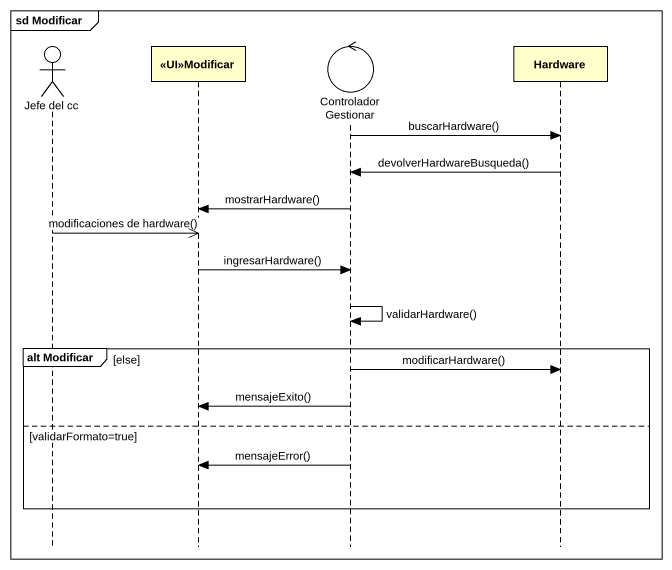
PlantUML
@startuml
mainframe sd Modificar
hide footbox
actor "Jefe del cc" as Jefe_del_cc
participant "<<UI>>Modificar" as UI_Modificar
control ControladorGestionar
participant Hardware

ControladorGestionar -> Hardware : buscarHardware()
Hardware -> ControladorGestionar : devolverHardwareBusqueda()
ControladorGestionar -> UI_Modificar : mostrarHardware()
Jefe_del_cc ->> UI_Modificar : modificaciones de hardware()
UI_Modificar -> ControladorGestionar : ingresarHardware()
ControladorGestionar -> ControladorGestionar : validarHardware()
group alt Modificar [else]
  ControladorGestionar -> Hardware : modificarHardware()
  ControladorGestionar -> UI_Modificar : mensajeExito()
else validarFormato=true
  ControladorGestionar -> UI_Modificar : mensajeError()
end
@enduml
